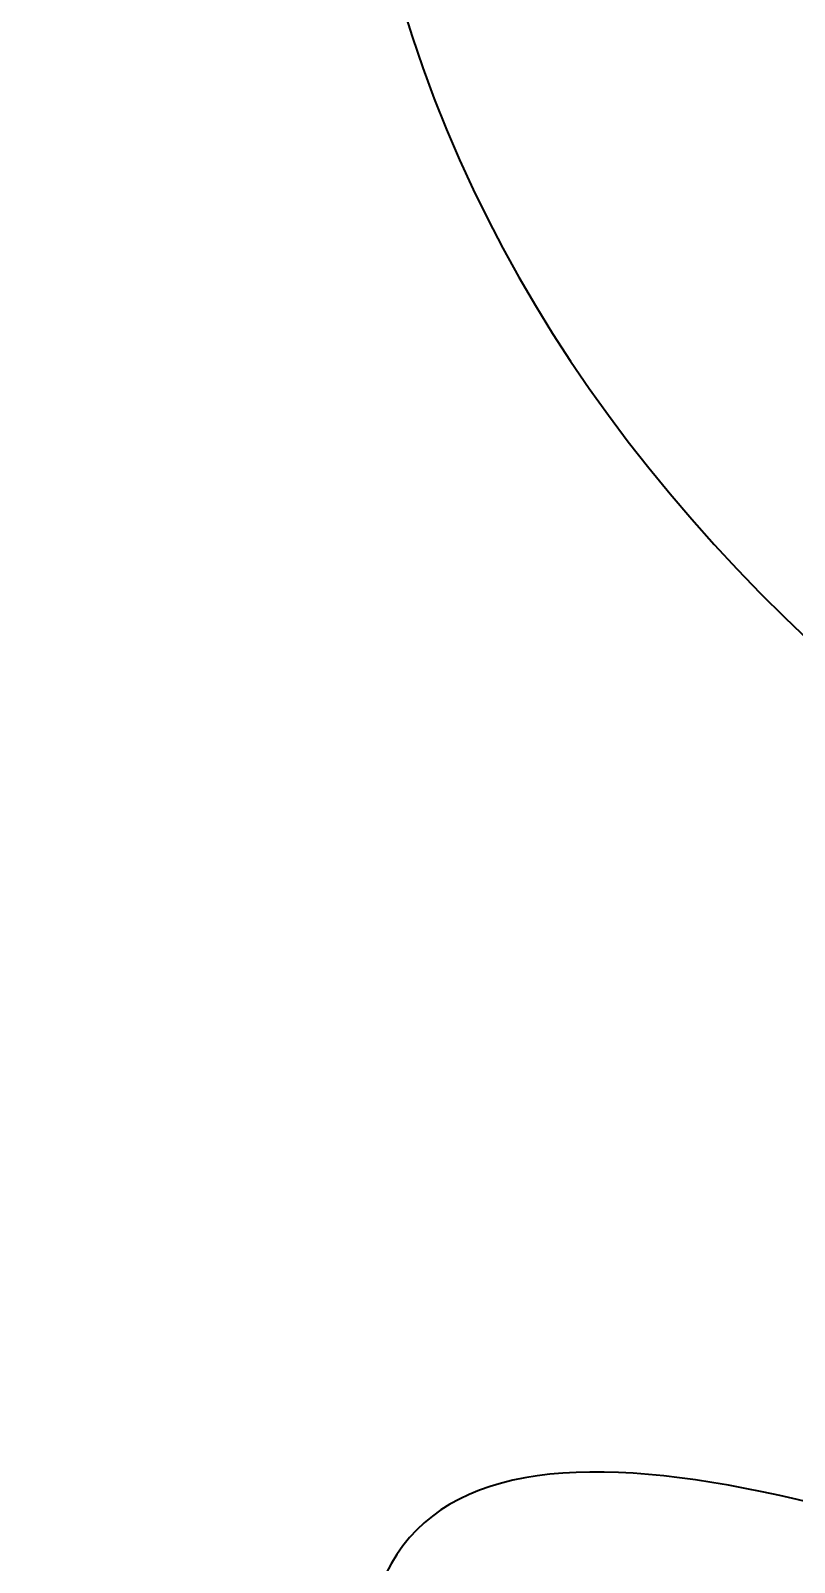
# Model space of a CAD drawing. Header units: centimetres. Extents: x -13.7 to 13.2, y -13.1 to 13.8.
# Drawn here: x 3.948 to 4.396, y -6.819 to -5.919 of the extents above; entities that cross this region are included whole.
import ezdxf

# ---------------------------------------------------------------- set-up
doc = ezdxf.new("R2010")
doc.units = ezdxf.units.CM
doc.header["$MEASUREMENT"] = 0
doc.layers.add('Layer 1', color=7, linetype='Continuous')

msp = doc.modelspace()

# ---------------------------------------------------------------- linework, layer by layer
at = {"layer": 'Layer 1', "color": 250, "lineweight": 35}
for points, knots in [([(-0.24145, 13.83027), (-7.6799, 13.82688), (-13.70893, 7.79605), (-13.70893, 0.35686), (-13.70893, 0.35686), (-13.70893, -7.08436), (-7.67661, -13.11673), (-0.23533, -13.11673), (-0.23533, -13.11673), (7.20381, -13.11673), (13.23483, -7.08765), (13.23812, 0.35079)], [0, 0, 0, 0, 0.25, 0.25, 0.25, 0.25, 0.5, 0.5, 0.5, 0.5, 1, 1, 1, 1]), ([(4.29184, -3.92341), (5.45008, -4.10736), (6.40859, -4.68449), (6.59941, -5.92334), (6.59941, -5.92334), (6.63026, -6.12391), (6.62449, -6.32711), (6.61847, -6.52928), (6.61847, -6.52928), (5.07227, -6.5749), (4.25029, -5.6956), (4.01265, -4.2026), (4.01265, -4.2026), (3.10389, -3.96665), (2.48347, -3.69189), (1.9561, -2.87036), (1.9561, -2.87036), (1.85301, -2.70979), (1.79653, -2.5353), (1.74852, -2.35179)], [0, 0, 0, 0, 0.166667, 0.166667, 0.166667, 0.166667, 0.333333, 0.333333, 0.333333, 0.333333, 0.5, 0.5, 0.5, 0.5, 0.666667, 0.666667, 0.666667, 0.666667, 1, 1, 1, 1]), ([(4.29184, -3.92341), (5.45008, -4.10736), (6.40859, -4.68449), (6.59941, -5.92334), (6.59941, -5.92334), (6.63026, -6.12391), (6.62449, -6.32711), (6.61847, -6.52928), (6.61847, -6.52928), (5.07227, -6.5749), (4.25029, -5.6956), (4.01265, -4.2026), (4.01265, -4.2026), (3.10389, -3.96665), (2.48347, -3.69189), (1.9561, -2.87036), (1.9561, -2.87036), (1.85301, -2.70979), (1.79653, -2.5353), (1.74852, -2.35179)], [0, 0, 0, 0, 0.166667, 0.166667, 0.166667, 0.166667, 0.333333, 0.333333, 0.333333, 0.333333, 0.5, 0.5, 0.5, 0.5, 0.666667, 0.666667, 0.666667, 0.666667, 1, 1, 1, 1]), ([(6.46507, -6.71019), (6.08995, -7.4156), (5.36529, -8.01029), (4.56182, -7.94794), (4.56182, -7.94794), (4.04798, -7.90814), (3.62395, -7.63054), (3.66818, -7.0868), (3.66818, -7.0868), (3.70764, -6.60187), (3.29207, -6.98903), (3.32675, -6.37463), (3.32675, -6.37463), (3.35462, -5.8806), (3.7063, -5.62455), (4.15043, -5.50697), (4.15043, -5.50697), (3.96658, -6.49116), (5.36763, -6.84339), (6.20091, -6.73736)], [0, 0, 0, 0, 0.166667, 0.166667, 0.166667, 0.166667, 0.333333, 0.333333, 0.333333, 0.333333, 0.5, 0.5, 0.5, 0.5, 0.666667, 0.666667, 0.666667, 0.666667, 1, 1, 1, 1]), ([(6.46507, -6.71019), (6.08995, -7.4156), (5.36529, -8.01029), (4.56182, -7.94794), (4.56182, -7.94794), (4.04798, -7.90814), (3.62395, -7.63054), (3.66818, -7.0868), (3.66818, -7.0868), (3.70764, -6.60187), (3.29207, -6.98903), (3.32675, -6.37463), (3.32675, -6.37463), (3.35462, -5.8806), (3.7063, -5.62455), (4.15043, -5.50697), (4.15043, -5.50697), (3.96658, -6.49116), (5.36763, -6.84339), (6.20091, -6.73736)], [0, 0, 0, 0, 0.166667, 0.166667, 0.166667, 0.166667, 0.333333, 0.333333, 0.333333, 0.333333, 0.5, 0.5, 0.5, 0.5, 0.666667, 0.666667, 0.666667, 0.666667, 1, 1, 1, 1]), ([(5.86465, -7.04122), (5.35713, -7.64353), (4.3001, -7.45903), (4.1662, -7.01814), (4.1662, -7.01814), (3.98971, -6.43693), (4.90121, -7.03824), (5.22896, -7.06595), (5.22896, -7.06595), (5.38101, -7.07874), (5.70508, -7.05043), (5.86465, -7.04122)], [0, 0, 0, 0, 0.25, 0.25, 0.25, 0.25, 0.5, 0.5, 0.5, 0.5, 1, 1, 1, 1]), ([(5.86465, -7.04122), (5.35713, -7.64353), (4.3001, -7.45903), (4.1662, -7.01814), (4.1662, -7.01814), (3.98971, -6.43693), (4.90121, -7.03824), (5.22896, -7.06595), (5.22896, -7.06595), (5.38101, -7.07874), (5.70508, -7.05043), (5.86465, -7.04122)], [0, 0, 0, 0, 0.25, 0.25, 0.25, 0.25, 0.5, 0.5, 0.5, 0.5, 1, 1, 1, 1])]:
    msp.add_open_spline(points, degree=3, knots=knots, dxfattribs=at)

doc.saveas('drawing.dxf')
